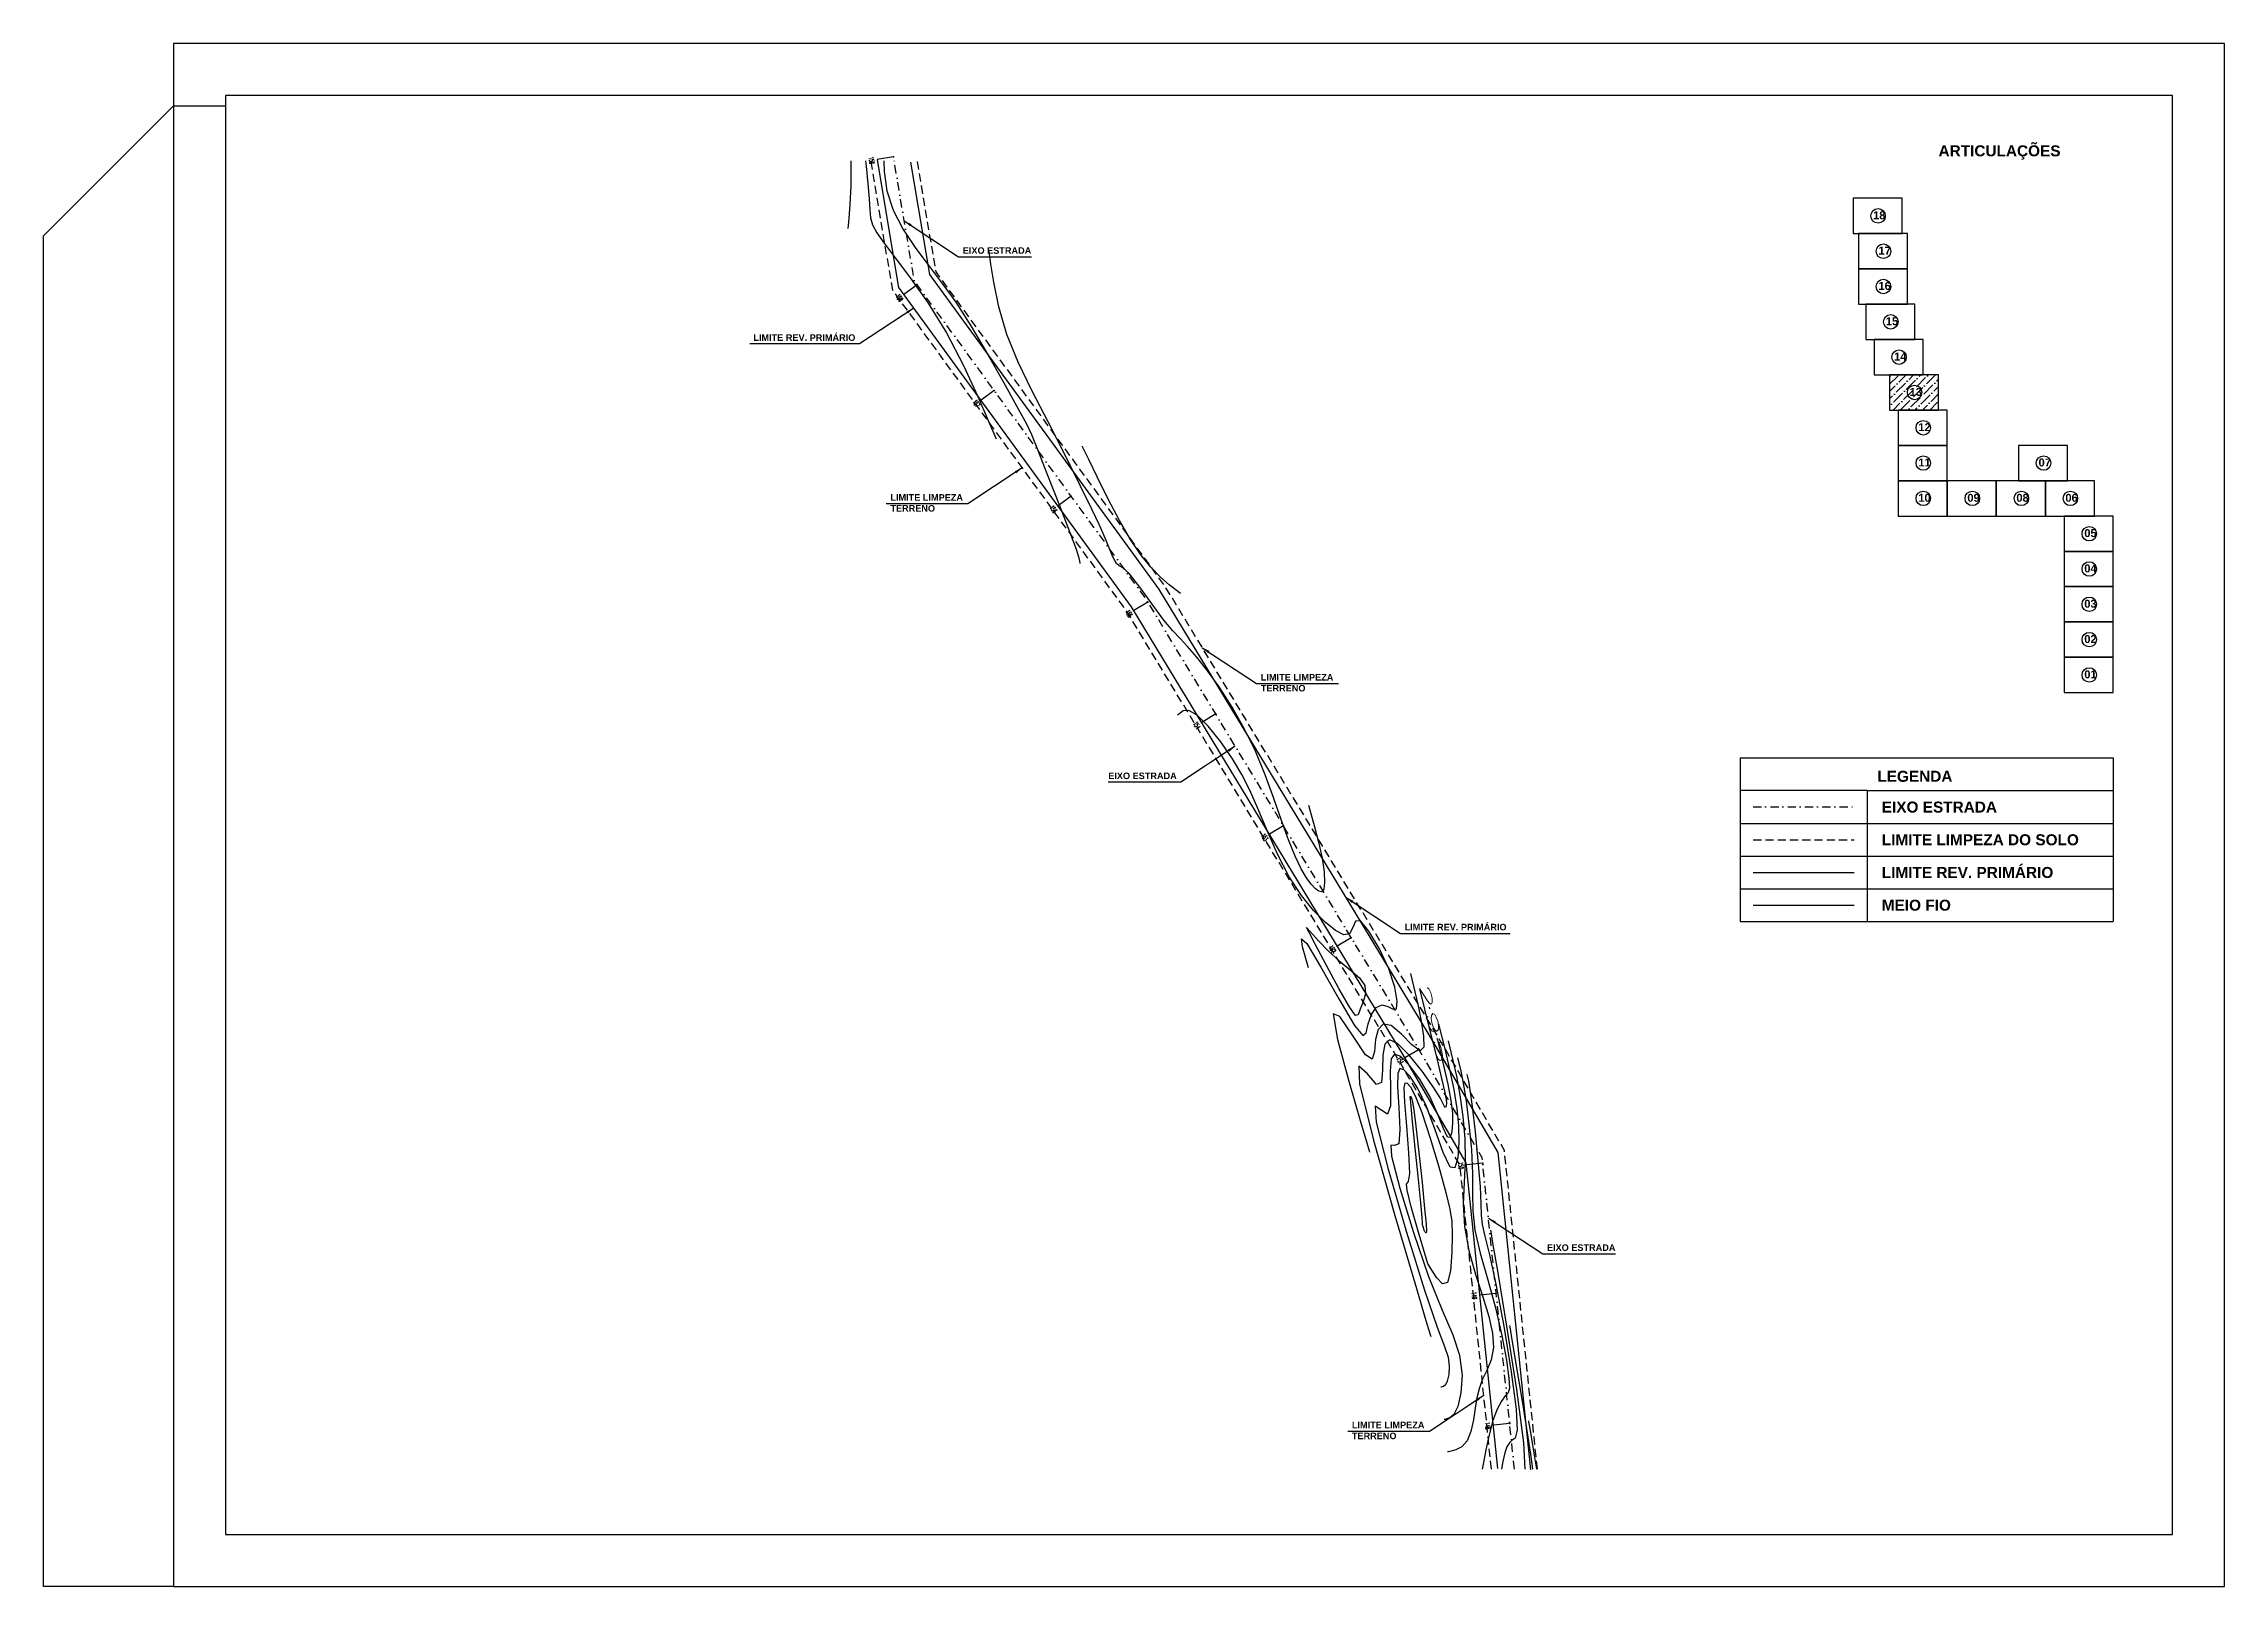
# Model space of a CAD drawing. Header units: millimetres. Extents: x 276147 to 291056, y 9594849 to 9609891.
# Drawn here: x 284581 to 284914.6, y 9597120.3 to 9597356.2 of the extents above; entities that cross this region are included whole.
import ezdxf
from ezdxf.enums import TextEntityAlignment as Align

# ---------------------------------------------------------------- set-up
doc = ezdxf.new("R2010")
doc.units = ezdxf.units.MM
doc.header["$LTSCALE"] = 10
for name, pattern in [('CONTINUO', [0]), ('DASHDOTX2', [50.8, 25.4, -12.7, 0, -12.7]), ('HIDDEN', [0.375, 0.25, -0.125])]:
    doc.linetypes.add(name, pattern=pattern)
for name, color, linetype in [('500-dim1', 6, 'Continuous'), ('Curvas mestras', 30, 'Continuous'), ('Curvas simples', 9, 'Continuous'), ('Curvas texto', 2, 'Continuous'), ('TG', 7, 'CONTINUO'), ('Top_malha_coord', 8, 'Continuous')]:
    doc.layers.add(name, color=color, linetype=linetype)
doc.styles.add('r80', font='romans.shx')
doc.styles.add('ROMAND', font='romand', dxfattribs={"height": 0.2})
doc.styles.add('SIMPLEX', font='simplex', dxfattribs={"height": 0.2})
doc.styles.add('T7', font='arial.ttf')
doc.dimstyles.new('cadnorma_dim1', dxfattribs={"dimscale": 0, "dimtxt": 2, "dimasz": 1.199999999999999, "dimexe": 1, "dimexo": 2.5, "dimgap": 0.6, "dimtad": 1, "dimzin": 4, "dimdsep": 46, "dimtxsty": 'r80', "dimblk": 'ARCHTICK', "dimblk1": 'ARCHTICK', "dimblk2": 'ARCHTICK', "dimcen": -1, "dimdle": 1, "dimclrd": 1, "dimclre": 1, "dimclrt": 2, "dimaunit": 1, "dimazin": 0, "dimtfac": 1, "dimtix": 1, "dimtmove": 2, "dimatfit": 0, "dimfxl": 1, "dimarcsym": 0})

# ---------------------------------------------------------------- blocks, each defined once
blk = doc.blocks.new('ASDF')
at = {"layer": 'Top_malha_coord', "color": 7}
for points in [[(288117.2770572668, 9595425.095165152), (288124.7770572668, 9595425.095165152), (288124.7770572668, 9595430.494073676), (288117.2770572668, 9595430.494073676)], [(288118.1013027223, 9595419.696256628), (288125.6013027224, 9595419.696256628), (288125.6013027224, 9595425.095165152), (288118.1013027223, 9595425.095165152)], [(288118.1013027223, 9595414.297348104), (288125.6013027224, 9595414.297348104), (288125.6013027224, 9595419.696256628), (288118.1013027223, 9595419.696256628)], [(288119.2235212072, 9595408.89843958), (288126.7235212072, 9595408.89843958), (288126.7235212072, 9595414.297348104), (288119.2235212072, 9595414.297348104)], [(288120.4897937645, 9595403.499531057), (288127.9897937645, 9595403.499531057), (288127.9897937645, 9595408.89843958), (288120.4897937645, 9595408.89843958)], [(288122.8676055573, 9595398.100622533), (288130.3676055573, 9595398.100622533), (288130.3676055573, 9595403.499531057), (288122.8676055573, 9595403.499531057)], [(288124.19609628, 9595392.701714007), (288131.69609628, 9595392.701714007), (288131.69609628, 9595398.100622533), (288124.19609628, 9595398.100622533)], [(288124.19609628, 9595387.302805483), (288131.69609628, 9595387.302805483), (288131.69609628, 9595392.701714007), (288124.19609628, 9595392.701714007)], [(288142.5888804331, 9595387.302805483), (288150.0888804331, 9595387.302805483), (288150.0888804331, 9595392.701714007), (288142.5888804331, 9595392.701714007)], [(288124.19609628, 9595381.90389696), (288131.69609628, 9595381.90389696), (288131.69609628, 9595387.302805483), (288124.19609628, 9595387.302805483)], [(288131.69609628, 9595381.90389696), (288139.19609628, 9595381.90389696), (288139.19609628, 9595387.302805483), (288131.69609628, 9595387.302805483)], [(288139.19609628, 9595381.90389696), (288146.69609628, 9595381.90389696), (288146.69609628, 9595387.302805483), (288139.19609628, 9595387.302805483)], [(288146.69609628, 9595381.90389696), (288154.19609628, 9595381.90389696), (288154.19609628, 9595387.302805483), (288146.69609628, 9595387.302805483)], [(288149.5854278603, 9595376.504988436), (288157.0854278603, 9595376.504988436), (288157.0854278603, 9595381.90389696), (288149.5854278603, 9595381.90389696)], [(288149.5854278603, 9595371.106079912), (288157.0854278603, 9595371.106079912), (288157.0854278603, 9595376.504988436), (288149.5854278603, 9595376.504988436)], [(288149.5854278603, 9595365.707171388), (288157.0854278603, 9595365.707171388), (288157.0854278603, 9595371.106079912), (288149.5854278603, 9595371.106079912)], [(288149.5854278603, 9595360.308262864), (288157.0854278603, 9595360.308262864), (288157.0854278603, 9595365.707171388), (288149.5854278603, 9595365.707171388)], [(288149.5854278603, 9595354.90935434), (288157.0854278603, 9595354.90935434), (288157.0854278603, 9595360.308262864), (288149.5854278603, 9595360.308262864)]]:
    blk.add_lwpolyline(points, close=True, dxfattribs=at)
for centre in [(288121.1075160061, 9595427.794619417), (288121.9317614617, 9595422.39571089), (288121.9317614617, 9595416.996802364), (288123.0539799466, 9595411.59789384), (288124.3202525039, 9595406.19898532), (288126.6980642967, 9595400.800076792), (288128.0265550194, 9595395.401168272), (288128.0265550194, 9595390.002259746), (288146.4193391725, 9595390.002259746), (288128.0265550194, 9595384.603351222), (288135.5265550194, 9595384.603351222), (288143.0265550194, 9595384.603351222), (288150.5265550194, 9595384.603351222), (288153.4158865996, 9595379.204442697), (288153.4158865996, 9595373.805534175), (288153.4158865996, 9595368.406625653), (288153.4158865996, 9595363.007717127), (288153.4158865996, 9595357.608808603)]:
    blk.add_circle(centre, 1.10921345708195, dxfattribs=at)
at = {"layer": 'Top_malha_coord', "color": 7, "char_height": 1.216883596980453, "attachment_point": 1, "style": 'T7'}
for s, insert in [('{\\fArial|b1|i0|c0|p34;18}', (288120.3443937709, 9595428.492702857)), ('{\\fArial|b1|i0|c0|p34;17}', (288121.1686392266, 9595423.093794333)), ('{\\fArial|b1|i0|c0|p34;16}', (288121.1686392266, 9595417.694885807)), ('{\\fArial|b1|i0|c0|p34;15}', (288122.2908577114, 9595412.295977283)), ('{\\fArial|b1|i0|c0|p34;14}', (288123.5571302687, 9595406.89706876)), ('{\\fArial|b1|i0|c0|p34;13}', (288125.9349420615, 9595401.498160236)), ('{\\fArial|b1|i0|c0|p34;12}', (288127.2634327842, 9595396.099251712)), ('{\\fArial|b1|i0|c0|p34;11}', (288127.2634327842, 9595390.700343188)), ('{\\fArial|b1|i0|c0|p34;07}', (288145.6562169372, 9595390.700343188)), ('{\\fArial|b1|i0|c0|p34;10}', (288127.2634327842, 9595385.301434664)), ('{\\fArial|b1|i0|c0|p34;09}', (288134.7634327842, 9595385.301434664)), ('{\\fArial|b1|i0|c0|p34;08}', (288142.2634327842, 9595385.301434664)), ('{\\fArial|b1|i0|c0|p34;06}', (288149.7634327842, 9595385.301434664)), ('{\\fArial|b1|i0|c0|p34;05}', (288152.6527643644, 9595379.902526142)), ('{\\fArial|b1|i0|c0|p34;04}', (288152.6527643644, 9595374.503617616)), ('{\\fArial|b1|i0|c0|p34;03}', (288152.6527643644, 9595369.104709093)), ('{\\fArial|b1|i0|c0|p34;02}', (288152.6527643644, 9595363.705800567)), ('{\\fArial|b1|i0|c0|p34;01}', (288152.6527643644, 9595358.306892043))]:
    blk.add_mtext_dynamic_manual_height_columns(s, width=9.05984542533406, gutter_width=12.5, heights=[0], dxfattribs=dict(at, insert=insert))
blk = doc.blocks.new('_ArchTick')
at = {"color": 0, "linetype": 'ByBlock', "const_width": 0.15}
blk.add_lwpolyline([(-0.5, -0.5), (0.5, 0.5)], dxfattribs=at)

msp = doc.modelspace()

# ---------------------------------------------------------------- hatches: boundary and pattern name
at = {"layer": 'Top_malha_coord'}
h = msp.add_hatch(dxfattribs=at)
h.set_pattern_fill('ANSI36', color=8, scale=0.25)
h.set_pattern_definition([(45, (-3286.237506609759, 1945.267080454156), (0.4209495056751168, 1.54348152080876), [1.984375, -0.396875, 0, -0.396875])])
h.paths.add_polyline_path([(284870.8479212504, 9597305.575343318), (284863.3479212505, 9597305.575343318), (284863.3479212505, 9597300.176434796), (284870.8479212504, 9597300.176434796)])
h.paths.add_polyline_path([(284868.2875934469, 9597302.875889057, -1), (284866.0691665328, 9597302.875889057, -1)], flags=0)
h.paths.add_polyline_path([(284866.0396507781, 9597301.687636912), (284868.5389935546, 9597301.687636912), (284868.5389935546, 9597304.195280394), (284866.0396507781, 9597304.195280394)], flags=24)

# ---------------------------------------------------------------- linework, layer by layer
at = {"color": 8, "linetype": 'HIDDEN', "ltscale": 0.5}
msp.add_line((284842.4850534176, 9597234.490964351), (284857.927628522, 9597234.490964351), dxfattribs=at)
at = {"color": 8, "linetype": 'HIDDEN', "ltscale": 0.5, "elevation": 160.1796621240507, "flags": 128}
for points in [[(284802.442317849, 9597138.267253913), (284797.6265906129, 9597184.74687098), (284787.9377608631, 9597201.338850988), (284777.59074472, 9597218.403227814), (284746.5817379478, 9597269.54351496), (284710.8617095963, 9597318.536984013), (284707.5354745326, 9597338.267253917)], [(284809.479789761, 9597138.267253913), (284804.4335601106, 9597186.971594987), (284793.9533976993, 9597204.918720664), (284783.5763567476, 9597222.032614632), (284752.413192237, 9597273.427139876), (284717.4900223987, 9597321.327640507), (284714.6342512234, 9597338.267253917)]]:
    msp.add_lwpolyline(points, dxfattribs=at)
at = {"linetype": 'Continuous'}
for p in [(284710.9745603042, 9597338.921537066, 160.1796621240507), (284710.9745603042, 9597338.921537066, 160.1796621240507), (284714.6134792197, 9597319.332083456, 160.1796621240507), (284714.6134792197, 9597319.332083456, 160.1796621240507), (284726.3959798204, 9597303.171245825, 160.1796621240507), (284726.3959798204, 9597303.171245825, 160.1796621240507), (284738.1784804209, 9597287.010408185, 160.1796621240507), (284738.1784804209, 9597287.010408185, 160.1796621240507), (284749.9054014391, 9597270.812555727, 160.1796621240507), (284749.9054014391, 9597270.812555727, 160.1796621240507), (284760.2750779704, 9597253.710807217, 160.1796621240507), (284760.2750779704, 9597253.710807217, 160.1796621240507), (284770.6447545016, 9597236.609058706, 160.1796621240507), (284770.6447545016, 9597236.609058706, 160.1796621240507), (284781.0144310325, 9597219.507310197, 160.1796621240507), (284781.0144310325, 9597219.507310197, 160.1796621240507), (284791.3720823388, 9597202.398405544, 160.1796621240507), (284791.3720823388, 9597202.398405544, 160.1796621240507), (284801.1174092592, 9597185.016318524, 160.1796621240507), (284801.1174092592, 9597185.016318524, 160.1796621240507), (284803.17856447, 9597165.122811224, 160.1796621240507), (284803.17856447, 9597165.122811224, 160.1796621240507), (284805.2397196811, 9597145.229303924, 160.1796621240507), (284805.2397196811, 9597145.229303924, 160.1796621240507)]:
    msp.add_point(p, dxfattribs=at)
at = {"layer": '500-dim1', "ltscale": 0.1}
for points in [[(284600.8431761101, 9597120.325015644), (284914.5615876614, 9597120.325015644), (284914.5615876614, 9597356.209492177), (284600.8431761101, 9597356.209492177)], [(284608.7854143773, 9597128.267253913), (284906.6193493943, 9597128.267253913), (284906.6193493943, 9597348.267253913), (284608.7854143773, 9597348.267253913)]]:
    msp.add_lwpolyline(points, close=True, dxfattribs=at)
msp.add_lwpolyline([(284600.8431761101, 9597120.325015644), (284580.9875804423, 9597120.325015644), (284580.9875804423, 9597326.82321059), (284600.8431761101, 9597346.678806257), (284608.7854143773, 9597346.678806257)], dxfattribs=at)
at = {"layer": 'Curvas mestras', "linetype": 'CONTINUO'}
for points in [[(284704.4625581822, 9597338.26725392, -197.2450490989933), (284704.4859774845, 9597337.809171697, -197.229568154286), (284704.4589944844, 9597334.46279006, -197.120452664411), (284704.3061728365, 9597331.60545459, -197.0298886956557), (284704.1372369394, 9597329.524792414, -196.9650989016195), (284704.0384246156, 9597328.401364297, -196.9302689520086), (284704.0020203904, 9597327.987469465, -196.9174368502831), (284703.9968202155, 9597327.928341767, -196.915603688944)], [(284792.933187046, 9597208.882312367, -186.2256383503231), (284792.9956064072, 9597208.631987223, -186.2161824988693)], [(284794.1185962792, 9597204.128385363, -186.0460621402276), (284794.1810156402, 9597203.87806022, -186.0366062888902), (284795.0173580678, 9597200.421363667, -185.9065458718364), (284795.7654676755, 9597197.12274987, -185.78343679613), (284796.2459857823, 9597194.606987387, -185.6913523907683), (284796.4733181367, 9597192.744724115, -185.6257647587012), (284796.5103090947, 9597191.218077263, -185.5749957297489), (284796.405502946, 9597189.840101136, -185.5319448479827), (284796.1502257587, 9597188.94761245, -185.5078233318313), (284795.721498534, 9597189.008363992, -185.5184201814377), (284795.0909748582, 9597190.32776527, -185.5743123343822), (284794.2088236517, 9597192.561848655, -185.6652286491849), (284793.0198474123, 9597195.204300227, -185.7756858039324), (284791.5251505884, 9597197.778842485, -185.8900545538313), (284789.9510594018, 9597199.92933552, -185.9921214204191), (284788.5802050232, 9597201.329674847, -186.0655269095118), (284787.6371964802, 9597201.705198957, -186.0967619667904), (284787.1145582335, 9597200.987018172, -186.0837192170697), (284786.9467936011, 9597199.157684814, -186.0271416721775), (284787.0186618736, 9597196.4106641, -185.935682261796), (284787.0159502189, 9597193.783063857, -185.8496332111795), (284786.574704779, 9597192.52290482, -185.8171966029008), (284785.5469820994, 9597193.206405722, -185.8602242269812), (284784.6489033693, 9597193.722589256, -185.8951666322214), (284784.8126031823, 9597191.288676117, -185.8121240145669), (284786.6457194378, 9597184.127372984, -185.5406590170137), (284789.4579082745, 9597174.483336484, -185.1681841675567), (284792.2343311358, 9597165.606708232, -184.8215743680744), (284794.1685191362, 9597159.981173223, -184.598405880472), (284795.2875000871, 9597157.024595946, -184.4790602384278), (284795.8266714736, 9597155.388385266, -184.4146203677778), (284795.9982956335, 9597153.976017287, -184.3648935578207), (284795.9220803486, 9597152.699250104, -184.3245852571822), (284795.6945942535, 9597151.721909055, -184.2971253587425), (284795.4058876891, 9597151.156227984, -184.2843840052633), (284795.1199337939, 9597150.908064727, -184.2819920949082), (284794.8941864047, 9597150.831682628, -184.2840206984224), (284794.7699889838, 9597150.804189883, -184.2856128791723), (284794.7242314607, 9597150.794061132, -184.2861994888776), (284794.7176943851, 9597150.792613884, -184.2862832866635)], [(284807.621076513, 9597138.267253917, -178.6131338450796), (284807.4140331989, 9597142.264222136, -178.7482660661594), (284806.3337048177, 9597150.448581737, -179.0381443171904), (284804.8209579253, 9597160.087437782, -179.3843649568412), (284803.4571721979, 9597168.283754027, -179.6803250173366), (284802.6862570366, 9597172.864419473, -179.8459032622891), (284802.4022347651, 9597174.55203222, -179.9069057640413), (284802.3616604425, 9597174.793120613, -179.9156204294672)]]:
    msp.add_polyline3d(points, dxfattribs=at)
at = {"layer": 'Curvas simples', "linetype": 'CONTINUO'}
for points in [[(284706.7137138234, 9597338.26725392, -196.1991222440023), (284706.7977939003, 9597337.47044873, -196.1713240524664), (284707.0692987436, 9597334.790808773, -196.078065212318), (284707.261659492, 9597332.497926187, -195.9990686786154), (284707.3507807261, 9597330.821852587, -195.9423566631999), (284707.4650004393, 9597329.581488153, -195.8994185272863), (284707.7707607361, 9597328.492947986, -195.8576105952056), (284708.4251943628, 9597327.277387097, -195.8046412159715), (284709.5481706463, 9597325.676120343, -195.7296273637007), (284711.2502435624, 9597323.435504504, -195.6220382235155), (284713.5735778391, 9597320.362246007, -195.4746933866086), (284716.2867632311, 9597316.504455777, -195.2938146258498), (284719.0899942491, 9597311.970595356, -195.0889742728582), (284721.7000217365, 9597306.987901084, -194.8733044297228), (284723.8998018665, 9597302.258707387, -194.6741766464224), (284725.4888451452, 9597298.60412346, -194.52252228322), (284726.3451422873, 9597296.603087043, -194.4397616370956), (284726.6606198676, 9597295.865863936, -194.409270906614), (284726.7056876658, 9597295.760546498, -194.40491510127)], [(284709.5035024783, 9597338.26725392, -195.142383095784), (284709.5469749832, 9597336.675764767, -195.0893591504686), (284709.9920274805, 9597333.718216773, -194.9835098560693), (284710.9424707882, 9597330.729401743, -194.866490973302), (284712.4709545545, 9597327.774849687, -194.738991507646), (284714.3871207001, 9597324.907538988, -194.6065686690531), (284716.4348629649, 9597322.177311117, -194.4759966756942), (284718.4325876522, 9597319.551643403, -194.3498550320769), (284720.4967582865, 9597316.668545583, -194.2139438874114), (284722.81835495, 9597313.083661223, -194.0498685308526), (284725.4732225972, 9597308.59640907, -193.8495336620512), (284728.0766856453, 9597303.981296524, -193.6460408273528), (284730.1289343794, 9597300.256604156, -193.4827908979173), (284731.3165559048, 9597298.052648688, -193.3867299578528), (284732.0717176128, 9597296.447893485, -193.3189851485335), (284733.0129837209, 9597294.132840063, -193.2242288896491), (284734.5678924261, 9597290.229535285, -193.0651094290338), (284736.3998928781, 9597285.58622136, -192.8761784834464), (284737.9814112116, 9597281.482687823, -192.7099636026801), (284738.9139291873, 9597278.896890676, -192.6065109849701), (284739.3151500422, 9597277.599438757, -192.555941016381), (284739.4318326408, 9597277.059108356, -192.5358927636666), (284739.4717102805, 9597276.820662724, -192.5272786834071), (284739.4864019888, 9597276.73281396, -192.5241050638401), (284739.488500233, 9597276.72026414, -192.5236517011913)], [(284774.4857948538, 9597239.788716244, -189.6101876057478), (284775.4062901711, 9597236.476923984, -189.4831862885298), (284776.0151159749, 9597234.102489563, -189.3931574485291), (284776.5433614833, 9597231.667130992, -189.3027497284606), (284776.8488643166, 9597229.564496804, -189.2277162524083), (284776.9247328699, 9597227.949028093, -189.1732562193906), (284776.7978949893, 9597226.9153671, -189.1419304099077), (284776.4964810099, 9597226.513549864, -189.1348137720165), (284776.053437214, 9597226.615183607, -189.1470376700422), (284775.5029123762, 9597227.047270393, -189.1722476690452), (284774.8716106973, 9597227.689832423, -189.2059761839596), (284774.1564571021, 9597228.634977687, -189.2513032167594), (284773.3469319368, 9597230.027832344, -189.3131955543908), (284772.435793905, 9597231.979732102, -189.3954469008281), (284771.4289090989, 9597234.466833843, -189.497158190436), (284770.3354229512, 9597237.431497985, -189.6162570579586), (284769.1541576177, 9597240.793692252, -189.7501445798812), (284767.84264509, 9597244.38379454, -189.894114916879), (284766.3480960738, 9597248.00978704, -190.0429355333585), (284764.6427300932, 9597251.498826716, -190.1915002120918), (284762.7988039443, 9597254.754766567, -190.335207872235), (284760.9135812346, 9597257.700631356, -190.469583693743), (284759.0839409979, 9597260.264300898, -190.5903196708209), (284757.4052129282, 9597262.393055268, -190.6937746228327), (284755.9723391427, 9597264.039028576, -190.7764742106342), (284754.8153739093, 9597265.245975986, -190.8392489446237), (284753.7048100943, 9597266.424132848, -190.9001488024046), (284752.3462507084, 9597268.075353552, -190.9815285854533), (284750.5647099913, 9597270.488499707, -191.0963665519052), (284748.6628430506, 9597273.100444768, -191.2201343115562), (284747.0627142225, 9597275.135069404, -191.3189269706749), (284746.0672743902, 9597276.063827122, -191.3693433503763), (284745.5030176401, 9597276.348470703, -191.3899974512428), (284745.0773226224, 9597276.698331758, -191.4100072249098), (284744.5638803851, 9597277.637791313, -191.4510988742954), (284744.0016356149, 9597278.951444993, -191.5054320828899), (284743.4958474032, 9597280.238939837, -191.5577748107284), (284743.0782499864, 9597281.28406201, -191.600404955589), (284742.4864841664, 9597282.607146233, -191.6556397854842), (284741.3846708875, 9597284.91266536, -191.753306372932), (284739.5475340007, 9597288.668962602, -191.9132738932644), (284737.1922299705, 9597293.39986257, -192.115579510541), (284734.6465221715, 9597298.393061217, -192.3303024438469), (284732.2071859712, 9597303.082045685, -192.532921364324), (284730.0470517288, 9597307.483470844, -192.7205127089078), (284728.3079597956, 9597311.759781728, -192.8955523740992), (284727.0886358399, 9597315.96420314, -193.0578026981352), (284726.3153417885, 9597319.71307878, -193.1961718862553), (284725.871222885, 9597322.513532102, -193.2968546255984), (284725.6471060301, 9597324.034904024, -193.3512070876572), (284725.5645367674, 9597324.59540936, -193.3712316733113), (284725.5527413009, 9597324.67548141, -193.3740923208793)], [(284754.8694481919, 9597272.13921852, -190.0633091276654), (284753.152921819, 9597273.485166397, -190.1418711450792), (284751.8472485469, 9597274.63231348, -190.2056713927563), (284750.3670000501, 9597276.151579008, -190.285169890351), (284748.8396199731, 9597278.051578367, -190.3780907037694), (284747.255192564, 9597280.4008716, -190.4868795124607), (284745.5694649614, 9597283.2830014, -190.6151622295406), (284743.7901158008, 9597286.657400537, -190.761455375145), (284742.1325586921, 9597289.98705904, -190.9038376180947), (284740.8641407242, 9597292.610849993, -191.015277965253), (284740.1711823048, 9597294.053784147, -191.0764714395304), (284739.9158810441, 9597294.585391, -191.0990164041545), (284739.8794098633, 9597294.66133469, -191.1022371000986)], [(284774.4794735146, 9597214.899211967, -189.7954517400617), (284773.555820651, 9597218.110824024, -189.9192336488891), (284773.4090301067, 9597219.347190287, -189.9626945824971), (284774.2281724561, 9597218.609335696, -189.9220728035693), (284776.3740796486, 9597215.022048658, -189.7614454307154), (284779.1312629033, 9597210.133984726, -189.5459225733907), (284781.5151517523, 9597206.099764714, -189.3658725691753), (284782.8000699574, 9597204.543124167, -189.2890703130656), (284783.2959141784, 9597204.964250578, -189.2929167796651), (284783.5714752964, 9597206.332442166, -189.3322193697354), (284784.0826881986, 9597207.744664503, -189.3682344224912), (284784.8340697748, 9597208.808541527, -189.3880135490585), (284785.7172789214, 9597209.25936356, -189.3850573064087), (284786.6178036417, 9597208.994072933, -189.3582872777738), (284787.3964493835, 9597208.556227136, -189.3283093589966), (284787.9078467075, 9597208.65103769, -189.3211506181655), (284788.0199573042, 9597209.818499962, -189.3571565732386), (284787.6540593621, 9597211.937736707, -189.4339464424088), (284786.7447592045, 9597214.722656528, -189.5434580197002), (284785.311570919, 9597217.80834652, -189.6733418054323), (284783.7136406435, 9597220.514605796, -189.794099038027), (284782.3950232874, 9597222.082414968, -189.8719437400254), (284781.6590724219, 9597222.039597757, -189.885313837291), (284781.2463402961, 9597221.061363282, -189.861543213276), (284780.7566818198, 9597220.109763766, -189.840189573963), (284779.8715267006, 9597219.95653208, -189.8529365777181), (284778.5986107885, 9597220.612105662, -189.8999709612367), (284777.0272497234, 9597221.896599578, -189.9736052144112), (284775.2499007041, 9597223.67127765, -190.0674371628233), (284773.3716061433, 9597225.961989673, -190.1802052975659), (284771.5005500113, 9597228.835733183, -190.31193341265), (284769.7335359013, 9597232.272384362, -190.4600188784211), (284768.1218229063, 9597235.903331984, -190.6113537689348), (284766.7052867393, 9597239.27284244, -190.7502037621711), (284765.4794009983, 9597242.059082212, -190.8661135990664), (284764.2620358096, 9597244.475817, -190.9697441382709), (284762.8266611771, 9597246.870710567, -191.0770351955111), (284761.0380687999, 9597249.448955396, -191.1974248105803), (284759.1263511413, 9597251.845852837, -191.3143434426424), (284757.4129213548, 9597253.554230973, -191.4047197293516), (284756.1502281703, 9597254.228958156, -191.4521765479844), (284755.3148476057, 9597254.173054907, -191.4671137407681), (284754.8143882571, 9597253.85158303, -191.4666254825101), (284754.5583842366, 9597253.641008403, -191.4648641078061), (284754.4640667575, 9597253.563429223, -191.4642152154961), (284754.4505935443, 9597253.552345768, -191.4641224788761)], [(284790.0472126435, 9597214.037502937, -188.4539761467281), (284790.7453458713, 9597211.223847087, -188.3477617986177), (284791.235699237, 9597209.103036178, -188.2684220799387), (284791.7194744573, 9597206.733051376, -188.1810492621994), (284792.070848372, 9597204.444008708, -188.0989865943234), (284792.0828400456, 9597202.74997222, -188.0432342220706), (284791.5281781053, 9597202.21099452, -188.0367065845316), (284790.2869599659, 9597203.12543263, -188.0915873775052), (284788.6687592318, 9597204.744873337, -188.1771376974325), (284787.0905192927, 9597206.05920587, -188.2518878119558), (284785.8925731102, 9597206.275745008, -188.2830306231885), (284785.1088278891, 9597205.471488684, -188.2724086272324), (284784.696581398, 9597203.940856388, -188.2305268039022), (284784.5368297427, 9597202.113054752, -188.1738386027541), (284784.2053633795, 9597200.956438065, -188.142591300912), (284783.2016690947, 9597201.574144747, -188.1829805870916), (284781.2877188422, 9597204.431332137, -188.3150272153111), (284779.2754182144, 9597207.44122114, -188.4540519467232), (284778.2391569621, 9597207.87904758, -188.4892004965481), (284778.9069105332, 9597203.948105406, -188.3469837697598), (284780.6210031441, 9597197.56391116, -188.1033729808082), (284782.3773427169, 9597191.57004252, -187.8717046720817), (284783.3926221837, 9597188.156482436, -187.7394658811649), (284783.7666725657, 9597186.898854876, -187.6907463203211), (284783.8201079067, 9597186.719194084, -187.6837864010272)], [(284791.4902003446, 9597211.459907653, -187.3398072385139), (284792.9906158921, 9597205.45738842, -187.1129927711122), (284793.9798469999, 9597201.469483793, -186.9624562440699), (284794.8317026984, 9597197.973162353, -186.8307859573074), (284795.3262116622, 9597195.820450496, -186.7503174631533), (284795.5232765729, 9597194.750677837, -186.7113064268164), (284795.5527648587, 9597194.224997044, -186.6934885271735), (284795.5217653363, 9597193.817426756, -186.6807551819625), (284795.4462613779, 9597193.553450523, -186.6736206145983), (284795.3194547495, 9597193.57141988, -186.6767549131441), (284795.0967679956, 9597194.009780757, -186.695589622916), (284794.5824928271, 9597195.00737866, -186.7386031200553), (284793.543141734, 9597196.703153508, -186.8150352385387), (284791.8619761897, 9597199.087317577, -186.9269086058161), (284789.8892655605, 9597201.555155564, -187.0473762264269), (284788.092031197, 9597203.353224538, -187.142373838255), (284786.8409347517, 9597203.889371252, -187.18505674382), (284786.1211991172, 9597203.216615217, -187.1774589616366), (284785.8216874995, 9597201.5492706, -187.128834238069), (284785.7777463069, 9597199.261858927, -187.0547604059943), (284785.6106567992, 9597197.36975096, -186.9961122559875), (284784.8881874368, 9597197.048524784, -187.0000885849263), (284783.4441747834, 9597198.728680545, -187.0841318900025), (284782.17675678, 9597199.86039362, -187.1466584626728), (284782.2501414681, 9597197.148759464, -187.0563281896434), (284784.4047909571, 9597188.54901952, -186.7312729243681), (284787.6861856374, 9597177.016998293, -186.2875123127856), (284790.7160569768, 9597166.758669272, -185.8905381260815), (284792.4363921281, 9597160.974581072, -185.6664668222333), (284793.070199025, 9597158.84360068, -185.5839142353184), (284793.1607432967, 9597158.539175196, -185.5721210093147)], [(284794.3761747471, 9597206.304717083, -185.1114694419343), (284795.3714153885, 9597202.29873202, -184.9602198065517), (284796.0548681339, 9597199.373242546, -184.8506354869719), (284796.6992336527, 9597196.272337388, -184.7360876148127), (284797.1657599047, 9597193.393525284, -184.6323873512124), (284797.4233587029, 9597190.73877139, -184.5402231433804), (284797.4678533276, 9597188.211156473, -184.4565028995534), (284797.2892405579, 9597185.862776522, -184.3831345467156), (284796.8541901397, 9597184.341774376, -184.3420260490643), (284796.1235433185, 9597184.445308097, -184.3600854295914), (284795.0851817212, 9597186.645749783, -184.4530350457903), (284793.8351544763, 9597190.11631865, -184.5918541783144), (284792.4965530908, 9597193.70544695, -184.736336369268), (284791.1883249866, 9597196.47036739, -184.8532005018464), (284790.012853243, 9597198.303515473, -184.9368666144114), (284789.0683788491, 9597199.306125157, -184.9886799806522), (284788.4334582085, 9597199.521026652, -185.0084671896443), (284788.1079173481, 9597198.757420134, -184.9899794397902), (284788.0718997024, 9597196.766099036, -184.9254491064025), (284788.2595774381, 9597193.55946828, -184.8166040850014), (284788.4212446386, 9597190.196376754, -184.7031541461733), (284788.261222121, 9597187.997284856, -184.6343046208171), (284787.6424733793, 9597187.708729047, -184.637269476571), (284787.0625236446, 9597187.781561097, -184.6512977677889), (284787.1775388323, 9597186.09271083, -184.5936472912694), (284788.4425169282, 9597181.2026509, -184.4080129275358), (284790.5077962039, 9597174.406027136, -184.1438377168056), (284792.8225450093, 9597167.681031173, -183.8770019212647), (284794.903604428, 9597162.558924673, -183.6673819803077), (284796.5384965063, 9597158.783262413, -183.5108396676628), (284797.5824120286, 9597155.650671193, -183.3872330799609), (284797.9490644614, 9597152.633339783, -183.2809985208118), (284797.7862409895, 9597149.905700846, -183.1948853329199), (284797.3002474708, 9597147.817746023, -183.1362210486227), (284796.6834649003, 9597146.609245183, -183.1090008798314), (284796.072562806, 9597146.079078227, -183.1038909015737), (284795.5902858406, 9597145.91589928, -183.1082247377167), (284795.3249536191, 9597145.857163232, -183.1116261916727), (284795.2271995909, 9597145.835523952, -183.1128793703069), (284795.2132351591, 9597145.83243305, -183.1130584011812)], [(284795.8191624485, 9597203.7271218, -183.9973005336619), (284796.5618141344, 9597200.71940282, -183.8838333116987), (284797.0923782023, 9597198.325122422, -183.7947251349364), (284797.6329986296, 9597195.42192491, -183.6887384537517), (284798.086514254, 9597192.18623324, -183.5736048208459), (284798.3812421119, 9597188.782191124, -183.4561419738716), (284798.451869792, 9597185.370873246, -183.3429392010698), (284798.2942550417, 9597182.06261563, -183.2376952390445), (284798.1489432172, 9597178.764790777, -183.1325461832134), (284798.3176538401, 9597175.334035562, -183.0167375950518), (284799.0058513329, 9597171.693143163, -182.8836150880347), (284800.0339957615, 9597168.029551992, -182.7429248159428), (284801.1262930987, 9597164.596859783, -182.6085130625547), (284802.0334681865, 9597161.597403103, -182.4920140129657), (284802.6123183532, 9597159.02847888, -182.3962136810555), (284802.7461578053, 9597156.836126884, -182.3216861528021), (284802.3827029338, 9597154.962993553, -182.2676015360889), (284801.7272829233, 9597153.338175928, -182.2275147295117), (284801.0496321517, 9597151.8873817, -182.1935767234213), (284800.5599224509, 9597150.526709728, -182.1588192713939), (284800.2300894874, 9597149.13383346, -182.1197972226332), (284799.9725123888, 9597147.576820506, -182.0739461666349), (284799.6987003148, 9597145.796830893, -182.02111431208), (284799.3166965592, 9597144.027397333, -181.9708001619115), (284798.73367946, 9597142.575149957, -181.9349149012382), (284797.910013304, 9597141.665689856, -181.921646852887), (284797.0188142142, 9597141.200518912, -181.9242932843885), (284796.2863842739, 9597141.000114935, -181.9324287645545), (284795.8799182548, 9597140.910136584, -181.9376395042895), (284795.7301677215, 9597140.876986768, -181.9395592517944), (284795.7087749312, 9597140.872251227, -181.9398335032424)], [(284797.2621491497, 9597201.149526516, -182.8831316454129), (284797.7522138826, 9597199.140074622, -182.8074468294185), (284798.1298892681, 9597197.277001297, -182.7388147299903), (284798.5667646067, 9597194.571512427, -182.6413892724344), (284799.0124548777, 9597191.011587048, -182.5157879510921), (284799.3806126892, 9597187.086765727, -182.3797857573631), (284799.5759025646, 9597183.411983196, -182.2554471296866), (284799.5673827337, 9597180.408634365, -182.1572018144329), (284799.5817042477, 9597177.723955998, -182.0689404615809), (284799.9099148611, 9597174.811644064, -181.9669189366655), (284800.746724472, 9597171.260950927, -181.8337689798468), (284801.9014945737, 9597167.203362513, -181.6776260338051), (284803.0872457958, 9597162.90591716, -181.5130013454149), (284804.0605036185, 9597158.6692582, -181.3546340617144), (284804.7518048879, 9597154.928431956, -181.2181745317907), (284805.1351843038, 9597152.15208976, -181.1195011458153), (284805.1990105842, 9597150.629160857, -181.0683152688693), (284804.9889735723, 9597149.929704113, -181.0496110585195), (284804.5650931435, 9597149.444061298, -181.0422058916561), (284803.990037983, 9597148.6555511, -181.027910721747), (284803.3370730206, 9597147.419401793, -181.0005108540322), (284802.6821110054, 9597145.683822546, -180.9567853209123), (284802.0930769813, 9597143.482023556, -180.8964588842032), (284801.6059412082, 9597141.1872371, -180.8310398907893), (284801.2486872425, 9597139.257697478, -180.7749824294264), (284801.0544655855, 9597138.267253917, -180.7464254400599)], [(284798.7051368506, 9597198.57193123, -181.7689627370823), (284798.9426136305, 9597197.56074642, -181.7310603471383), (284799.1673993344, 9597196.22888018, -181.6829043452421), (284799.5005295865, 9597193.721100947, -181.5940401440279), (284799.9383944991, 9597189.836939858, -181.4579710687653), (284800.3799832637, 9597185.391339336, -181.3034295082002), (284800.6999353349, 9597181.453092143, -181.1679550255908), (284800.8233286693, 9597178.805050043, -181.0787047397721), (284800.8770122115, 9597177.086290747, -181.0213053240118), (284801.0382714049, 9597175.649948983, -180.9710009819505), (284801.4542433053, 9597173.847697863, -180.9035932091324), (284802.1514474132, 9597171.025355216, -180.797112855213), (284803.1262558404, 9597166.527277252, -180.6301480406805), (284804.3212615649, 9597160.104698233, -180.3956993585129), (284805.4639600158, 9597153.136365503, -180.1444169398423), (284806.2280714932, 9597147.407907428, -179.9413634050547), (284806.3853400588, 9597144.228547176, -179.8340224281678), (284806.0995918488, 9597143.001900107, -179.7995625830631), (284805.6326787636, 9597142.655177377, -179.7975734893375), (284805.1991341536, 9597142.284562368, -179.7941316478795), (284804.8242331235, 9597141.662109364, -179.7812601741429), (284804.485932226, 9597140.728843877, -179.7574690315782), (284804.1730065556, 9597139.439782778, -179.7215094983371), (284803.9896396034, 9597138.267253917, -179.6867678870723)], [(284808.7750178607, 9597138.267253917, -177.5892320094919), (284808.4784987859, 9597140.513624886, -177.6687952407196), (284807.2538945402, 9597148.316508496, -177.9490690888165), (284806.1498774264, 9597154.951621212, -178.1886557922957), (284805.5258023437, 9597158.659779007, -178.3226953437229), (284805.2958808398, 9597160.025942564, -178.3720783235299), (284805.2630346247, 9597160.2211085, -178.3791330313802)], [(284809.4003609538, 9597138.267253917, -176.5759410333178), (284808.8425826571, 9597141.6194894, -176.6969865999676), (284808.3653486531, 9597144.455139536, -176.7994874377877), (284808.189525915, 9597145.499852903, -176.8372509030418), (284808.1644088084, 9597145.649097383, -176.8426456658312)]]:
    msp.add_polyline3d(points, dxfattribs=at)
for points in [[(284774.1488198174, 9597221.065800644, -191.0048993699279), (284776.0344919308, 9597219.00012106, -190.8993571992873), (284777.4804666174, 9597217.51393842, -190.8216307886437), (284779.1404136456, 9597215.979904996, -190.7380411710733), (284780.8244648153, 9597214.613123776, -190.6594483623307), (284782.2486916211, 9597213.377957607, -190.5903840349315), (284783.1056487296, 9597212.176084304, -190.5337978109278), (284783.2048463273, 9597210.938662533, -190.4912576502797), (284782.8235976614, 9597209.71477037, -190.458805116385), (284782.3561674966, 9597208.582965763, -190.4311001585124), (284782.0631089691, 9597207.70763236, -190.4082992085282), (284781.6701286851, 9597207.596449688, -190.412544399584), (284780.7692226213, 9597208.842921978, -190.4714742948094), (284779.1206188841, 9597211.739721598, -190.5994925164527), (284777.1574811092, 9597215.376196433, -190.758062881036), (284775.4812030691, 9597218.54086448, -190.8954143699634), (284774.5436000394, 9597220.317671187, -190.9724593626711), (284774.1981673456, 9597220.97228471, -191.0008443771771), (284774.1488198174, 9597221.065800644, -191.0048993699279)], [(284792.7389274611, 9597169.632227108, -182.9418808039886), (284791.1483027238, 9597174.999370137, -183.1496855344999), (284790.1881426167, 9597178.361759987, -183.2791410917675), (284789.5424744823, 9597180.896745544, -183.3751705679719), (284789.4761439198, 9597181.840532932, -183.4074289032983), (284789.7379646566, 9597182.211051377, -183.4143146933898), (284789.9477394634, 9597183.471664896, -183.4514126387917), (284789.8265380609, 9597186.609690653, -183.5566751340197), (284789.5004930046, 9597190.708273448, -183.6975259409196), (284789.1970058041, 9597194.374513248, -183.8237565405111), (284789.1012764626, 9597196.527822092, -183.8962396625688), (284789.2297189391, 9597197.336855348, -183.9201724654672), (284789.5565526773, 9597197.282576468, -183.9118330846799), (284790.0685673989, 9597196.69869942, -183.8824221265645), (284790.8028539144, 9597195.329929247, -183.8228293193647), (284791.8090803059, 9597192.773718523, -183.7188666232073), (284793.0819731915, 9597188.87245226, -183.5654750297221), (284794.3965103344, 9597184.448244326, -183.3941112807046), (284795.4727340377, 9597180.56814304, -183.2453610940979), (284796.1031348234, 9597177.974377507, -183.1477119350715), (284796.3700141214, 9597176.109912997, -183.0812583220799), (284796.4281225797, 9597174.092895547, -183.0139965004896), (284796.3889536603, 9597171.354685593, -182.9250547228989), (284796.1909610681, 9597168.579495117, -182.8380892949903), (284795.7293403218, 9597166.764750458, -182.7878885495852), (284794.9590923722, 9597166.597040538, -182.7978545195333), (284794.0744458974, 9597167.519604497, -182.8458439175997), (284793.3294380127, 9597168.66484604, -182.8983271611764), (284792.9138934388, 9597169.345595347, -182.9289760123033), (284792.7607983343, 9597169.596398512, -182.9402677147559), (284792.7389274611, 9597169.632227108, -182.9418808039886)], [(284792.203270723, 9597174.658148196, -182.1165889917433), (284792.0560444278, 9597175.154926153, -182.135823201414), (284791.9671727017, 9597175.466145197, -182.1478054707663), (284791.9074101349, 9597175.700781263, -182.1566938773871), (284791.8897651948, 9597175.899504768, -182.1635600187842), (284791.8334559364, 9597176.713374708, -182.1913599429795), (284791.6342568057, 9597178.946044927, -182.268520656708), (284791.2318314809, 9597183.023003548, -182.4101960890953), (284790.7414095687, 9597187.857077625, -182.5784477440434), (284790.3221109059, 9597191.982927468, -182.7220639948177), (284790.0946345792, 9597194.298225056, -182.8024999382001), (284790.0259806678, 9597195.15268305, -182.8318776884375), (284790.0447265032, 9597195.259026777, -182.8349861558786), (284790.0921176943, 9597195.204984048, -182.83226392607), (284790.1600829457, 9597195.078291567, -182.826748051008), (284790.2532182456, 9597194.841691513, -182.8171253762816), (284790.3825419561, 9597194.36922664, -182.7990472478236), (284790.5847569577, 9597193.180151043, -182.7560234085217), (284790.9029865183, 9597190.705024404, -182.6685283058), (284791.3525431721, 9597186.678441737, -182.5275575416421), (284791.8374885581, 9597182.051154424, -182.3661919883711), (284792.2340745962, 9597178.077955207, -182.2280338492387), (284792.4490648714, 9597175.708520496, -182.1460745335466), (284792.5112816658, 9597174.6720765, -182.1108625240417), (284792.4800599386, 9597174.392738106, -182.1023356531773), (284792.4087669145, 9597174.377215127, -182.1032580888391), (284792.3268849015, 9597174.462606028, -182.1076999172478), (284792.2579274859, 9597174.568609225, -182.1125577441676), (284792.2194654675, 9597174.631618168, -182.1153945462688), (284792.2052955677, 9597174.654832568, -182.1164396964272), (284792.203270723, 9597174.658148196, -182.1165889917433)]]:
    msp.add_polyline3d(points, close=True, dxfattribs=at)
at = {"layer": 'TG', "color": 3, "linetype": 'Continuous'}
for p, q in [((284710.9745603042, 9597338.921537066, 160.1796621240507), (284708.5093468227, 9597338.505938116, 160.1796621240507)), ((284710.9745603042, 9597338.921537066, 160.1796621240507), (284708.5093468241, 9597338.505938116, 160.1796621240507)), ((284714.6134792197, 9597319.332083456, 160.1796621240507), (284712.5933744988, 9597317.859270867, 160.1796621240507)), ((284714.6134792188, 9597319.332083456, 160.1796621240507), (284712.5933744997, 9597317.859270873, 160.1796621240507)), ((284726.3959798204, 9597303.171245825, 160.1796621240507), (284724.375875099, 9597301.698433233, 160.1796621240507)), ((284738.1784804209, 9597287.010408185, 160.1796621240507), (284736.1583757001, 9597285.537595596, 160.1796621240507)), ((284738.1784804211, 9597287.010408185, 160.1796621240507), (284736.1583756997, 9597285.537595596, 160.1796621240507)), ((284749.9054014391, 9597270.812555727, 160.1796621240507), (284747.767682858, 9597269.516346147, 160.1796621240507)), ((284760.2750779704, 9597253.710807217, 160.1796621240507), (284758.1373593885, 9597252.414597636, 160.1796621240507)), ((284770.6447545016, 9597236.609058706, 160.1796621240507), (284768.5070359199, 9597235.312849127, 160.1796621240507)), ((284781.0144310325, 9597219.507310197, 160.1796621240507), (284778.8767124511, 9597218.211100616, 160.1796621240507)), ((284791.3720823388, 9597202.398405544, 160.1796621240507), (284789.2132115133, 9597201.137740336, 160.1796621240507)), ((284791.3720823381, 9597202.398405544, 160.1796621240507), (284789.2132115156, 9597201.137740336, 160.1796621240507)), ((284801.1174092592, 9597185.016318524, 160.1796621240507), (284798.6307208269, 9597184.75867412, 160.1796621240507)), ((284803.17856447, 9597165.122811224, 160.1796621240507), (284800.6918760376, 9597164.86516682, 160.1796621240507)), ((284805.2397196811, 9597145.229303924, 160.1796621240507), (284802.7530312484, 9597144.971659524, 160.1796621240507))]:
    msp.add_line(p, q, dxfattribs=at)
at = {"layer": 'TG', "color": 1, "linetype": 'DASHDOTX2', "ltscale": 0.005}
msp.add_line((284842.4850534176, 9597239.490964353), (284857.927628522, 9597239.490964353), dxfattribs=at)
at = {"layer": 'TG', "color": 8, "linetype": 'CONTINUO'}
msp.add_line((284842.4850534176, 9597229.490964351), (284857.927628522, 9597229.490964351), dxfattribs=at)
at = {"layer": 'TG', "color": 4, "linetype": 'CONTINUO'}
msp.add_line((284842.4850534176, 9597224.490964351), (284857.927628522, 9597224.490964351), dxfattribs=at)
at = {"layer": 'TG', "color": 8, "linetype": 'CONTINUO', "elevation": 160.1796621240507}
for points in [[(284803.436993222, 9597138.370311674), (284798.5990148268, 9597185.064688694), (284788.7971375539, 9597201.850260941), (284778.4458321525, 9597218.921711644), (284747.4148028463, 9597270.09831852), (284711.8086114252, 9597318.935649227), (284708.5215599253, 9597338.433493499)], [(284808.4851143879, 9597138.164196152), (284803.4611358967, 9597186.653777273), (284793.0940210084, 9597204.407310711), (284782.7212693151, 9597221.514130801), (284751.5801273385, 9597272.872336317), (284716.5431205698, 9597320.928975293), (284713.6481658308, 9597338.101014335)]]:
    msp.add_lwpolyline(points, dxfattribs=at)
at = {"layer": 'TG', "color": 1, "linetype": 'DASHDOTX2', "ltscale": 0.005, "elevation": 160.1796621240507, "flags": 128}
msp.add_lwpolyline([(284805.9610538049, 9597138.267253913), (284801.0300753616, 9597185.859232984), (284790.9455792812, 9597203.128785824), (284780.5835507339, 9597220.217921223), (284749.4974650924, 9597271.485327417), (284714.1758659974, 9597319.932312263), (284711.0848628783, 9597338.267253917)], dxfattribs=at)
at = {"layer": 'Top_malha_coord', "color": 7}
for p, q in [((284840.4850534176, 9597246.990964351), (284840.4850534176, 9597236.990964353)), ((284840.4850534176, 9597246.990964351), (284897.5657435532, 9597246.990964351)), ((284897.5657435532, 9597246.990964351), (284897.5657435532, 9597221.99096435)), ((284859.927628522, 9597241.990964351), (284840.4850534176, 9597241.990964351)), ((284859.927628522, 9597241.990964351), (284897.5657435532, 9597241.990964351)), ((284859.927628522, 9597241.990964351), (284859.927628522, 9597221.990964353)), ((284840.4850534176, 9597236.990964353), (284897.5657435532, 9597236.990964353)), ((284840.4850534176, 9597236.990964353), (284840.4850534176, 9597231.990964353)), ((284840.4850534176, 9597231.990964353), (284897.5657435532, 9597231.990964353)), ((284840.4850534176, 9597231.990964353), (284840.4850534176, 9597221.99096435)), ((284840.4850534176, 9597226.990964353), (284897.5657435532, 9597226.990964353)), ((284840.4850534176, 9597221.990964353), (284897.5657435532, 9597221.990964353))]:
    msp.add_line(p, q, dxfattribs=at)

# ---------------------------------------------------------------- block references
msp.add_blockref('ASDF', (-3259.519684306869, 1902.075812263414), dxfattribs=at)

# ---------------------------------------------------------------- texts
at = {"layer": 'Curvas texto', "extrusion": (-0.0200587750042602, 0.0327446982403546, 0.999262443146182), "style": 'SIMPLEX', "width": 3.299404944369717}
msp.add_text('295', height=1.5, rotation=72.52265564940205, dxfattribs=at).set_placement((-5256069.359384143, -8029087.180999951, 308359.0231450126), (-5256065.537318643, -8029075.042222352, 308359.0231450126), align=Align.FIT)
at = {"layer": 'TG', "color": 5, "extrusion": (-0.0103969063509592, 0.0608970003982081, 0.998089905610126), "style": 'ROMAND', "width": 0.5500000016221755}
msp.add_text('159', height=0.7500000000000002, rotation=89.98057442990654, dxfattribs=at).set_placement((-1895823.024003451, -9394546.85319892, 581648.9128123083), (-1895823.023630506, -9394545.75319898, 581648.9128123083), align=Align.FIT)
at = {"layer": 'TG', "color": 5, "extrusion": (-0.0364990100162349, 0.0498433805736003, 0.998089905610126), "style": 'ROMAND', "width": 0.5403508742122853}
msp.add_text('158', height=0.7500000000000002, rotation=89.98057427208501, dxfattribs=at).set_placement((-5899877.834457139, -7560546.27504258, 468130.9124515816), (-5899877.834084192, -7560545.17504265, 468130.9124515816), align=Align.FIT)
at = {"layer": 'TG', "color": 5, "extrusion": (-0.03649901001310901, 0.0498433805758893, 0.998089905610126), "style": 'ROMAND'}
for s, rotation, width, p, p2 in [('157', 89.98057432061131, 0.5403508746696217, (-5899877.792302071, -7560526.31365728, 468129.6769140519), (-5899877.791929125, -7560525.213657348, 468129.6769140519)), ('156', 89.98057436908829, 0.5403508737544832, (-5899877.750622075, -7560506.351902675, 468128.4413536639), (-5899877.75024913, -7560505.251902745, 468128.4413536639))]:
    msp.add_text(s, height=0.7500000000000002, rotation=rotation, dxfattribs=dict(at, width=width)).set_placement(p, p2, align=Align.FIT)
at = {"layer": 'TG', "color": 5, "extrusion": (-0.03126373815535, 0.0532833838614223, 0.998089905610126), "style": 'ROMAND'}
for s, rotation, width, p, p2 in [('155', 89.98057432079224, 0.5403508797020314, (-5102430.991996191, -8117956.516815545, 502632.5897031033), (-5102430.991623245, -8117955.416815603, 502632.5897031033)), ('154', 89.98057417514752, 0.5310344820776396, (-5102431.281206334, -8117936.557104768, 502631.3542692209), (-5102431.280833385, -8117935.457104833, 502631.3542692209)), ('153', 89.98057436921987, 0.5403508774144172, (-5102431.584065835, -8117916.597591019, 502630.1188475335), (-5102431.58369289, -8117915.497591082, 502630.1188475335)), ('152', 89.9805743692692, 0.5403508787868925, (-5102431.859626583, -8117896.637683229, 502628.8834014561), (-5102431.859253637, -8117895.537683289, 502628.8834014561)), ('151', 89.98057441777907, 0.6039215704087068, (-5102432.14823694, -8117876.719365299, 502627.650529641), (-5102432.147863995, -8117875.619365359, 502627.650529641))]:
    msp.add_text(s, height=0.7500000000000002, rotation=rotation, dxfattribs=dict(at, width=width)).set_placement(p, p2, align=Align.FIT)
at = {"layer": 'TG', "color": 5, "extrusion": (-0.0064947645442527, 0.06143580676352099, 0.998089905610126), "style": 'ROMAND'}
for s, rotation, width, p, p2 in [('150', 89.98057423580128, 0.5403508769573522, (-1292175.415882143, -9495878.287248256, 587920.9619621121), (-1292175.415509195, -9495877.18724832, 587920.9619621121)), ('149', 89.98057421138189, 0.5499999951036282, (-1292175.374202157, -9495858.325493645, 587919.7264017237), (-1292175.373829209, -9495857.225493718, 587919.7264017237)), ('148', 89.98057428417957, 0.5403508732972626, (-1292175.33252217, -9495838.363739045, 587918.490841336), (-1292175.332149223, -9495837.263739116, 587918.490841336))]:
    msp.add_text(s, height=0.7500000000000002, rotation=rotation, dxfattribs=dict(at, width=width)).set_placement(p, p2, align=Align.FIT)
at = {"layer": 'Top_malha_coord', "color": 7, "style": 'T7'}
for s, width, insert, char_height, attachment_point in [('{\\fArial|b1|i0|c0|p34;ARTICULAÇÕES}', 9.05984542533406, (284870.8358012267, 9597340.661274808), 1.682079722240085, 1), ('{\\fArial|b1|i0|c0|p34;EIXO ESTRADA}', 16.67673822349752, (284721.5847122188, 9597325.07407699, 160.1796621240507), 1, 1), ('{\\fArial|b1|i0|c0|p34;LIMITE REV. PRIMÁRIO}', 16.67673822349752, (284705.1514527128, 9597311.759126432, 160.1796621240507), 1, 3), ('{\\fArial|b1|i0|c0|p34;LIMITE LIMPEZA\\PTERRENO}', 16.67673822349752, (284710.5115049902, 9597287.322788956, 160.1796621240507), 1, 1), ('{\\fArial|b1|i0|c0|p34;LIMITE LIMPEZA\\PTERRENO}', 16.67673822349752, (284767.1741615345, 9597259.825109908, 160.1796621240507), 1, 1), ('{\\fArial|b1|i0|c0|p34;EIXO ESTRADA}', 16.67673822349752, (284754.310530609, 9597244.75429978, 160.1796621240507), 1, 3), ('{\\fArial|b1|i0|c0|p34;LEGENDA}', 9.05984542533406, (284861.4744734527, 9597245.025682949), 1.682079722240085, 1), ('{\\fArial|b1|i0|c0|p34;EIXO ESTRADA}', 20.98438079227344, (284862.153092401, 9597240.32016952), 1.682079722240085, 1), ('{\\fArial|b1|i0|c0|p34;LIMITE LIMPEZA DO SOLO}', 31.11703686733381, (284862.153092401, 9597235.32016952), 1.682079722240085, 1), ('{\\fArial|b1|i0|c0|p34;LIMITE REV. PRIMÁRIO}', 41.98582607079879, (284862.153092401, 9597230.32016952), 1.682079722240085, 1), ('{\\fArial|b1|i0|c0|p34;MEIO FIO}', 41.98582607079879, (284862.153092401, 9597225.320169521), 1.682079722240085, 1), ('{\\fArial|b1|i0|c0|p34;LIMITE REV. PRIMÁRIO}', 16.67673822349752, (284789.1641032783, 9597221.630432175, 160.1796621240507), 1, 1), ('{\\fArial|b1|i0|c0|p34;EIXO ESTRADA}', 16.67673822349752, (284810.9393536268, 9597172.616891254, 160.1796621240507), 1, 1), ('{\\fArial|b1|i0|c0|p34;LIMITE LIMPEZA\\PTERRENO}', 16.67673822349752, (284781.1032867663, 9597145.498389794, 160.1796621240507), 1, 1)]:
    msp.add_mtext_dynamic_manual_height_columns(s, width=width, gutter_width=12.5, heights=[0], dxfattribs=dict(at, insert=insert, char_height=char_height, attachment_point=attachment_point))

# ---------------------------------------------------------------- leaders
at = {"linetype": 'CONTINUO'}
for points in [[(284712.6303644364, 9597329.099783089, 160.1796621240507), (284720.9430658421, 9597323.602168402, 160.1796621240507), (284732.0792099137, 9597323.602168402, 160.1796621240507)], [(284714.1058004953, 9597315.784832533, 160.1796621240507), (284705.7930990895, 9597310.287217846, 160.1796621240507), (284689.0174734693, 9597310.287217846, 160.1796621240507)], [(284730.6842209451, 9597291.348495057, 160.1796621240507), (284722.3715195393, 9597285.850880368, 160.1796621240507), (284709.8698586135, 9597285.850880368, 160.1796621240507)], [(284758.2198137521, 9597263.85081601, 160.1796621240507), (284766.5325151578, 9597258.35320132, 160.1796621240507), (284779.0341760836, 9597258.35320132, 160.1796621240507)], [(284763.2648783914, 9597248.78000588, 160.1796621240507), (284754.9521769857, 9597243.282391192, 160.1796621240507), (284743.8160329141, 9597243.282391192, 160.1796621240507)], [(284780.2097554958, 9597225.656138277, 160.1796621240507), (284788.5224569016, 9597220.15852359, 160.1796621240507), (284805.2980825219, 9597220.15852359, 160.1796621240507)], [(284801.9850058444, 9597176.642597353, 160.1796621240507), (284810.2977072501, 9597171.144982666, 160.1796621240507), (284821.4338513218, 9597171.144982666, 160.1796621240507)], [(284801.2760027211, 9597149.524095895, 160.1796621240507), (284792.9633013154, 9597144.026481206, 160.1796621240507), (284780.4616403896, 9597144.026481206, 160.1796621240507)]]:
    msp.add_leader(points, dimstyle='cadnorma_dim1', override={"dimscale": 1, "dimgap": 0.6, "dimtad": 0, "dimzin": 1, "dimclrd": 256}, dxfattribs=at)

doc.saveas('drawing.dxf')
